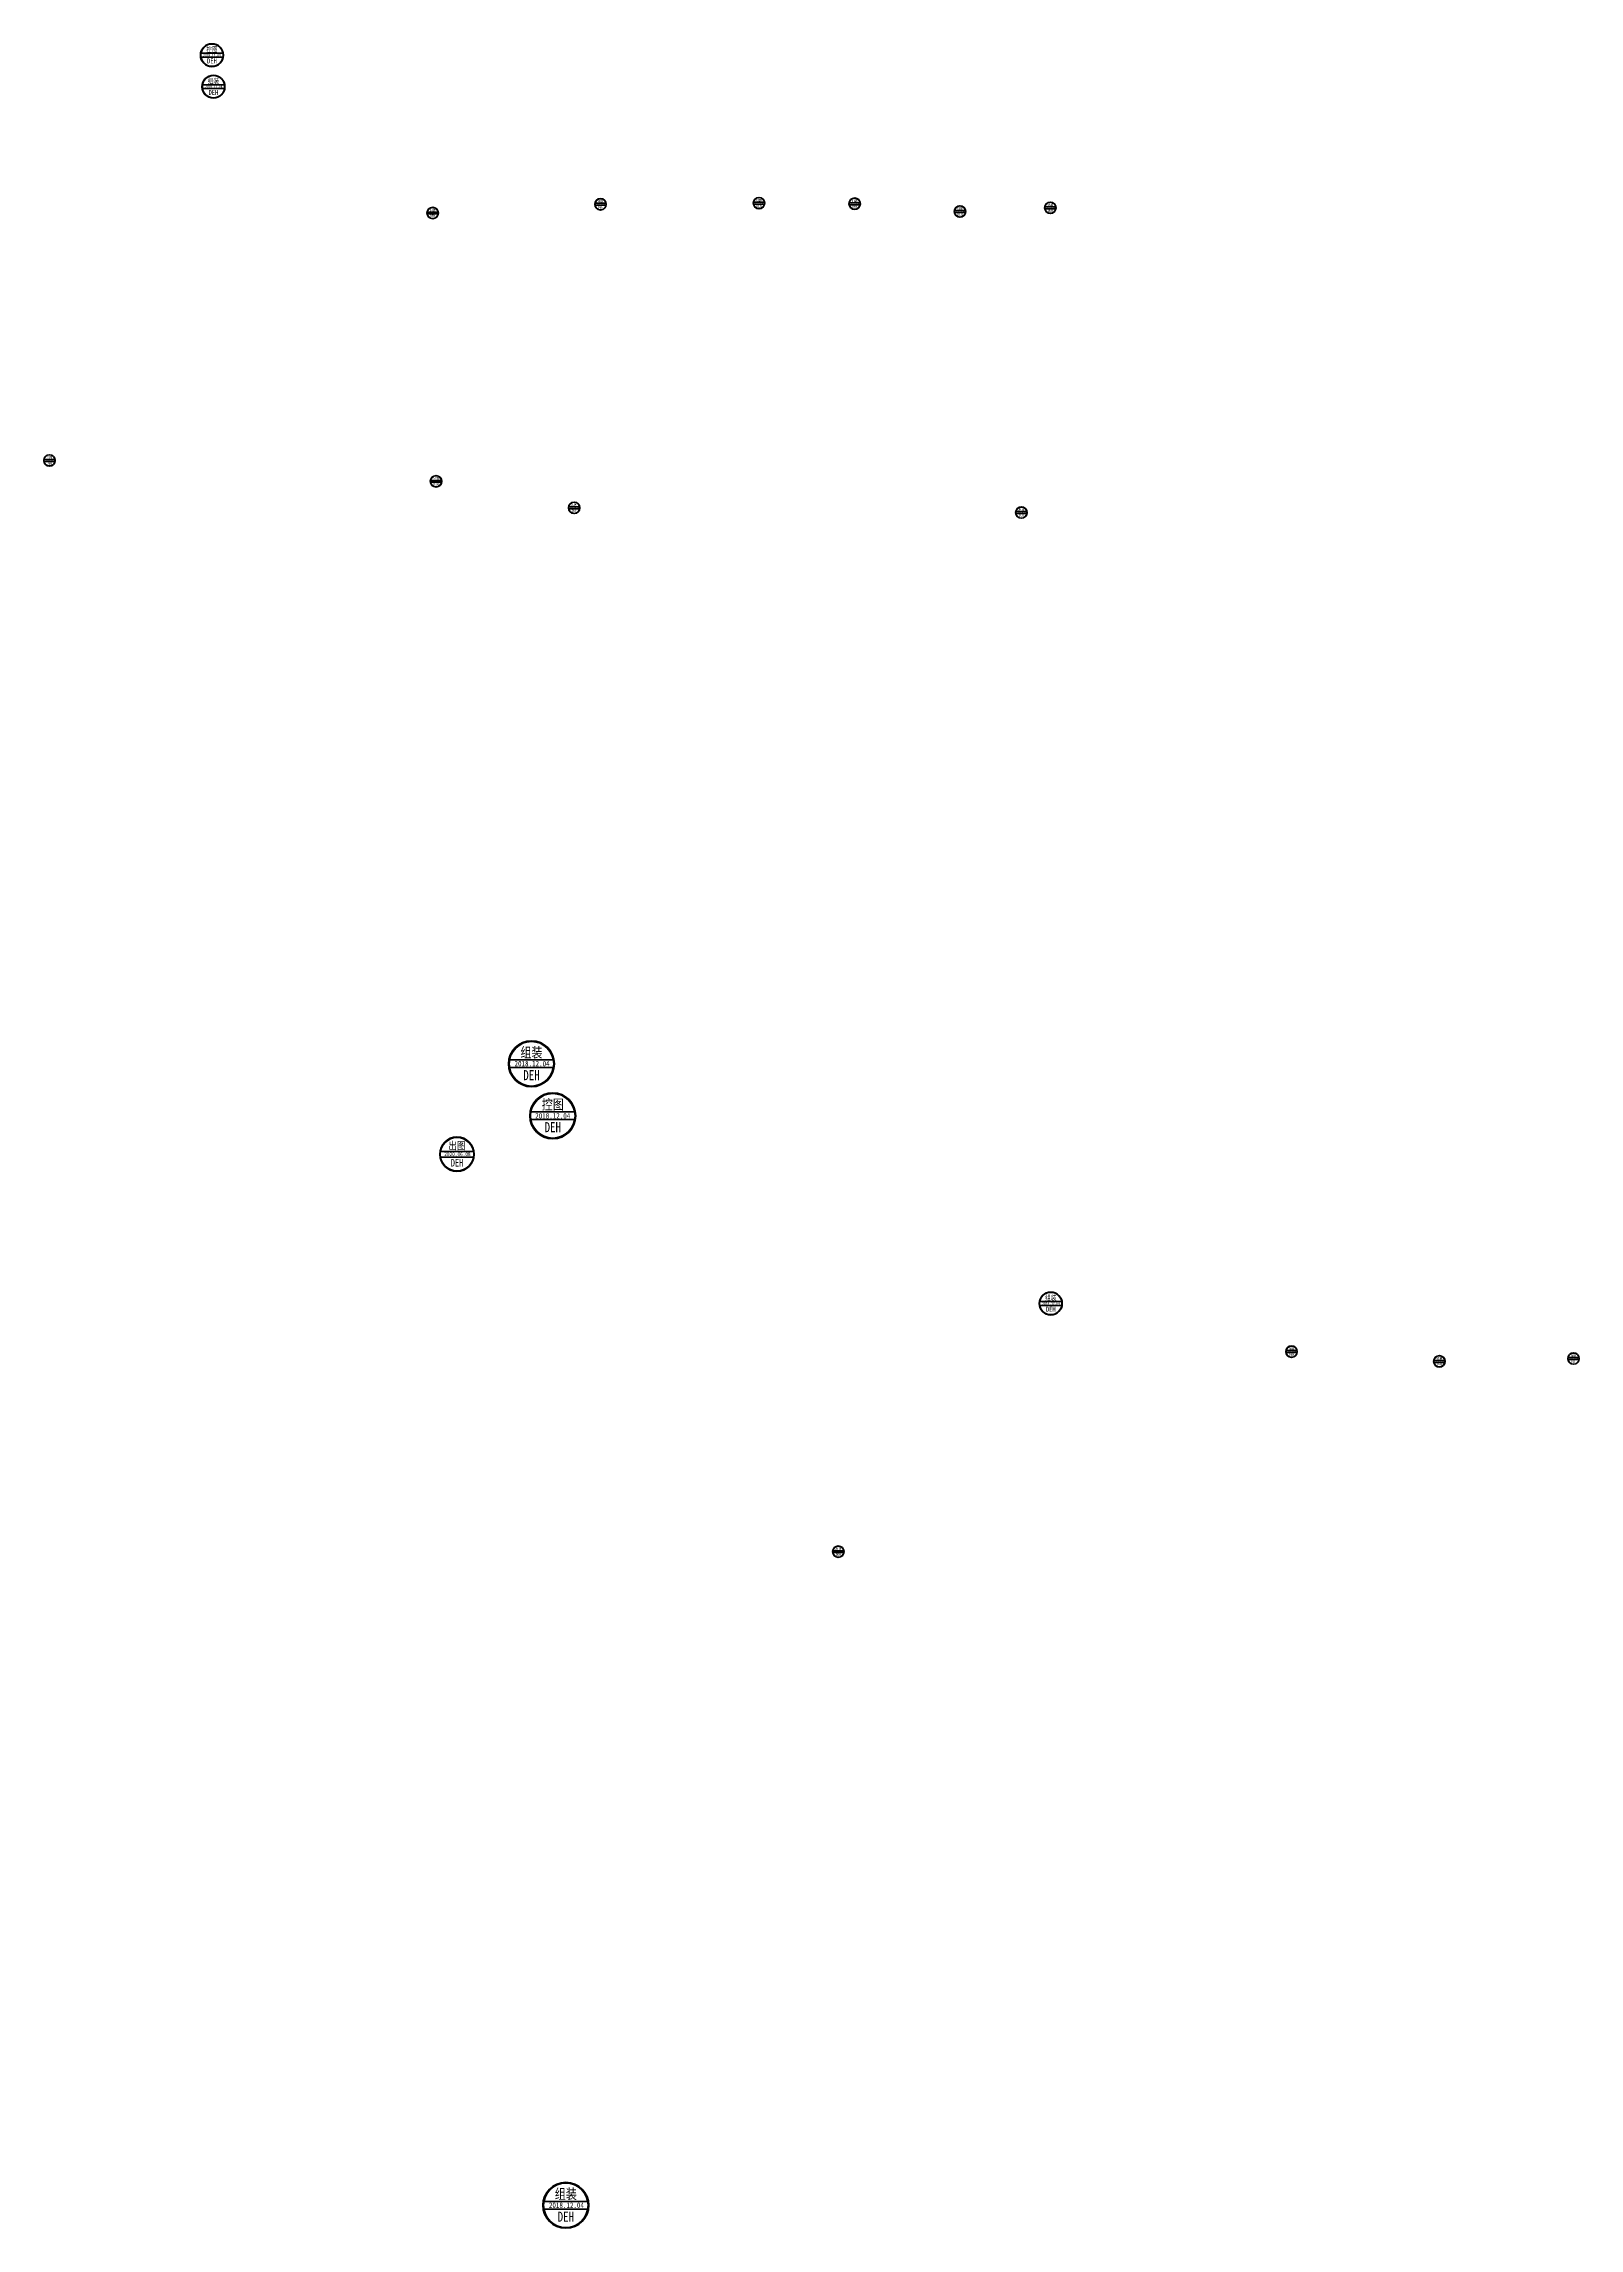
# Model space of a CAD drawing. Header units: millimetres. Extents: x -40286265 to 104648, y -86649 to -49135.
# Drawn here: x 31140 to 35145, y -72355 to -66656 of the extents above; entities that cross this region are included whole.
import ezdxf
from ezdxf.enums import TextEntityAlignment as Align

# ---------------------------------------------------------------- set-up
doc = ezdxf.new("R2010")
doc.units = ezdxf.units.MM
doc.header["$LTSCALE"] = 0.5
for name, color, linetype, lineweight in [('印章专用-出图', 1, 'Continuous', 80), ('印章专用-控图', 1, 'Continuous', 80), ('印章专用-组装', 1, 'Continuous', 80)]:
    doc.layers.add(name, color=color, linetype=linetype, lineweight=lineweight)
doc.styles.add('国标', font='simfang.ttf', dxfattribs={"width": 0.8})

# ---------------------------------------------------------------- blocks, each defined once
blk = doc.blocks.new('组装章')
at = {"layer": '印章专用-组装', "lineweight": 35}
h = blk.add_hatch(color=256, dxfattribs=at)
h.paths.add_polyline_path([(-15, 0, 1), (15, 0, 1)])
h.paths.add_polyline_path([(14.5, 0, -1), (-14.5, 0, -1)], flags=16)
for p, q in [((-14.3, 2.5), (14.3, 2.5)), ((-14.3, -2.5), (14.3, -2.5))]:
    blk.add_line(p, q, dxfattribs=at)
for radius in [15, 14.5]:
    blk.add_circle((0, 0), radius, dxfattribs=at)
at = {"layer": '印章专用-组装', "color": 4, "style": '国标', "width": 0.8}
blk.add_text('DEH', height=6.56, dxfattribs=at).set_placement((0, -10.7), align=Align.CENTER)
at = {"layer": '印章专用-组装', "color": 2, "style": '国标', "width": 0.8}
blk.add_attdef('XXXX.XX.XX', text='', height=3.5, dxfattribs=at).set_placement((0.4, 0.1), align=Align.MIDDLE_CENTER)
at = {"layer": '印章专用-组装', "color": 3, "style": '国标', "width": 0.8}
blk.add_attdef('组装', text='', height=6.6, dxfattribs=at).set_placement((0, 7.4), align=Align.MIDDLE_CENTER)
blk = doc.blocks.new('YZ-ZZ')
at = {"layer": '印章专用-组装'}
blk.add_blockref('组装章', (0.6, 0), dxfattribs=at).add_auto_attribs({'组装': '组装', 'XXXX.XX.XX': '2018.12.04'})
blk = doc.blocks.new('控图章')
at = {"layer": '印章专用-控图'}
h = blk.add_hatch(color=256, dxfattribs=at)
h.paths.add_polyline_path([(-15, 0, 1), (15, 0, 1)])
h.paths.add_polyline_path([(14.5, 0, -1), (-14.5, 0, -1)], flags=16)
at = {"layer": '印章专用-控图', "lineweight": 35}
for p, q in [((-14.3, 2.5), (14.3, 2.5)), ((-14.3, -2.5), (14.3, -2.5))]:
    blk.add_line(p, q, dxfattribs=at)
for radius in [15, 14.5]:
    blk.add_circle((0, 0), radius, dxfattribs=at)
at = {"layer": '印章专用-控图', "color": 4, "style": '国标', "width": 0.8}
blk.add_text('DEH', height=6.56, dxfattribs=at).set_placement((0, -10.7), align=Align.CENTER)
at = {"layer": '印章专用-控图', "color": 2, "style": '国标', "width": 0.8}
blk.add_attdef('XXXX.XX.XX', text='', height=3.5, dxfattribs=at).set_placement((0, 0), align=Align.MIDDLE_CENTER)
at = {"layer": '印章专用-控图', "color": 3, "style": '国标', "width": 0.8}
blk.add_attdef('控图', text='', height=6.6, dxfattribs=at).set_placement((0, 7.4), align=Align.MIDDLE_CENTER)
blk = doc.blocks.new('YZ-KT')
at = {"layer": '印章专用-控图'}
blk.add_blockref('控图章', (0.6, 0), dxfattribs=at).add_auto_attribs({'XXXX.XX.XX': '2018.12.04', '控图': '控图'})
blk = doc.blocks.new('出图章')
at = {"layer": '印章专用-出图'}
h = blk.add_hatch(color=256, dxfattribs=at)
h.paths.add_polyline_path([(-15, 0, 1), (15, 0, 1)])
h.paths.add_polyline_path([(14.5, 0, -1), (-14.5, 0, -1)], flags=16)
h.paths.add_polyline_path([(-7.3, -12.3), (7.4, -12.3), (7.4, -2.7), (-7.3, -2.7)], flags=8)
at = {"layer": '印章专用-出图', "lineweight": 35}
for p, q in [((-14.3, 2.5), (14.3, 2.5)), ((-14.3, -2.5), (14.3, -2.5))]:
    blk.add_line(p, q, dxfattribs=at)
for radius in [15, 14.5]:
    blk.add_circle((0, 0), radius, dxfattribs=at)
at = {"layer": '印章专用-出图', "color": 4, "style": '国标', "width": 0.8}
blk.add_text('DEH', height=6.56, dxfattribs=at).set_placement((0, -10.7), align=Align.CENTER)
at = {"layer": '印章专用-出图', "color": 2, "style": '国标', "width": 0.8}
blk.add_attdef('XXXX.XX.XX', text='', height=3.5, dxfattribs=at).set_placement((0.4, 0.1), align=Align.MIDDLE_CENTER)
at = {"layer": '印章专用-出图', "color": 3, "style": '国标', "width": 0.8}
blk.add_attdef('出图', text='', height=6.6, dxfattribs=at).set_placement((0, 7.4), align=Align.MIDDLE_CENTER)
blk = doc.blocks.new('YZ-CT')
at = {"layer": '印章专用-出图'}
blk.add_blockref('出图章', (0.6, 0), dxfattribs=at).add_auto_attribs({'出图': '出图', 'XXXX.XX.XX': '2020.06.08'})

msp = doc.modelspace()

# ---------------------------------------------------------------- block references
at = {"layer": '印章专用-出图'}
for p in [(31154.004, -67743.411), (32162.512, -67797.897), (32522.876, -67866.896), (33689.288, -67879.418), (33211.792, -70589.808)]:
    msp.add_blockref('YZ-CT', p, dxfattribs=at)
at = {"layer": '印章专用-出图', "xscale": 3, "yscale": 3, "zscale": 3}
msp.add_blockref('YZ-CT', (32215.938, -69553.098), dxfattribs=at)
at = {"layer": '印章专用-控图'}
for p, xscale, yscale, zscale in [((31577.278, -66686.36), 2, 2, 2), ((32465.183, -69452.918), 4, 4, 4)]:
    msp.add_blockref('YZ-KT', p, dxfattribs=dict(at, xscale=xscale, yscale=yscale, zscale=zscale))
at = {"layer": '印章专用-组装'}
for p, xscale, yscale, zscale in [((31581.281, -66768.496), 2, 2, 2), ((32409.57, -69317.256), 4, 4, 4), ((33765.393, -69942.563), 2, 2, 2), ((32499.209, -72294.795), 4, 4, 4)]:
    msp.add_blockref('YZ-ZZ', p, dxfattribs=dict(at, xscale=xscale, yscale=yscale, zscale=zscale))
for p in [(32591.614, -67075.206), (33004.916, -67072.146), (33254.473, -67073.774), (33764.784, -67084.299), (32153.757, -67098.032), (33529.146, -67094.153), (34394.075, -70068.007), (34779.632, -70093.467), (35129.614, -70086.149)]:
    msp.add_blockref('YZ-ZZ', p, dxfattribs=at)

doc.saveas('drawing.dxf')
